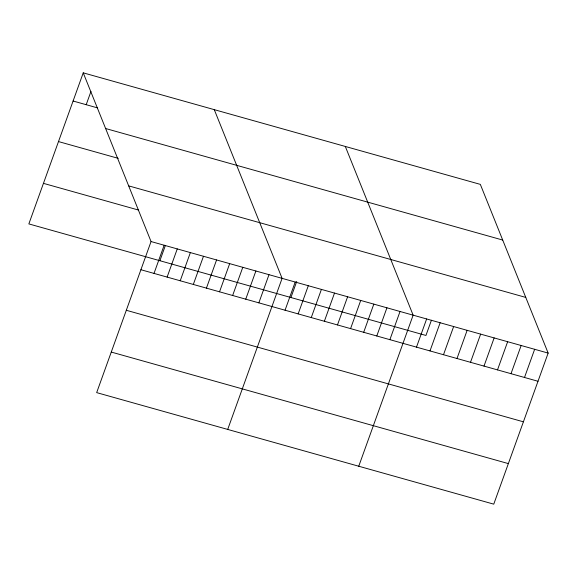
<?xml version="1.0" encoding="UTF-8"?>
<svg xmlns="http://www.w3.org/2000/svg" width="577" height="577" viewBox="0 0 577 577"><rect width="100%" height="100%" fill="white"/><g stroke="black" fill="none" stroke-linecap="round" stroke-linejoin="round"><path stroke-width="0.87" d="M83.239 72.846L151.051 241.547L96.669 392.62L493.761 504.154L548.15 353.088L480.331 184.38L83.239 72.846L28.85 223.912L425.949 335.453L431.423 320.242M86.197 104.697L90.971 91.44M154.016 273.404L164.156 245.232M159.894 260.717L165.368 245.513M167.121 277.09L177.262 248.911M180.226 280.768L190.367 252.589M193.324 284.447L203.472 256.275M206.429 288.132L216.577 259.953M219.534 291.811L229.682 263.631M232.639 295.489L242.78 267.317M245.744 299.174L255.885 270.995M258.849 302.853L268.99 274.674M227.706 429.425L282.095 278.359L214.276 109.652M285.052 310.217L295.2 282.038M290.931 297.53L296.715 281.475M298.158 313.895L308.306 285.716M311.263 317.574L321.411 289.402M324.368 321.259L334.509 293.08M337.473 324.938L347.614 296.758M350.578 328.616L360.719 300.444M363.683 332.302L373.824 304.122M376.788 335.98L386.929 307.801M389.886 339.658L400.034 311.486M358.75 466.23L413.139 315.165L345.32 146.457M416.493 347.13L426.641 318.958M429.995 350.924L440.143 322.752M443.497 354.718L453.645 326.546M456.998 358.512L467.139 330.332M470.5 362.306L480.641 334.126M484.002 366.092L494.143 337.92M497.504 369.886L507.645 341.714M511.006 373.68L521.146 345.508M524.507 377.473L534.648 349.294M73.091 101.018L97.664 107.921M105.62 128.52L502.711 240.054M58.493 141.574L118.278 158.365M128.671 185.873L525.77 297.415M43.448 183.356L138.458 210.042M151.051 241.547L548.15 353.088M140.911 269.726L538.009 381.267M126.313 310.282L523.404 421.816M111.267 352.064L508.366 463.605"/></g></svg>
